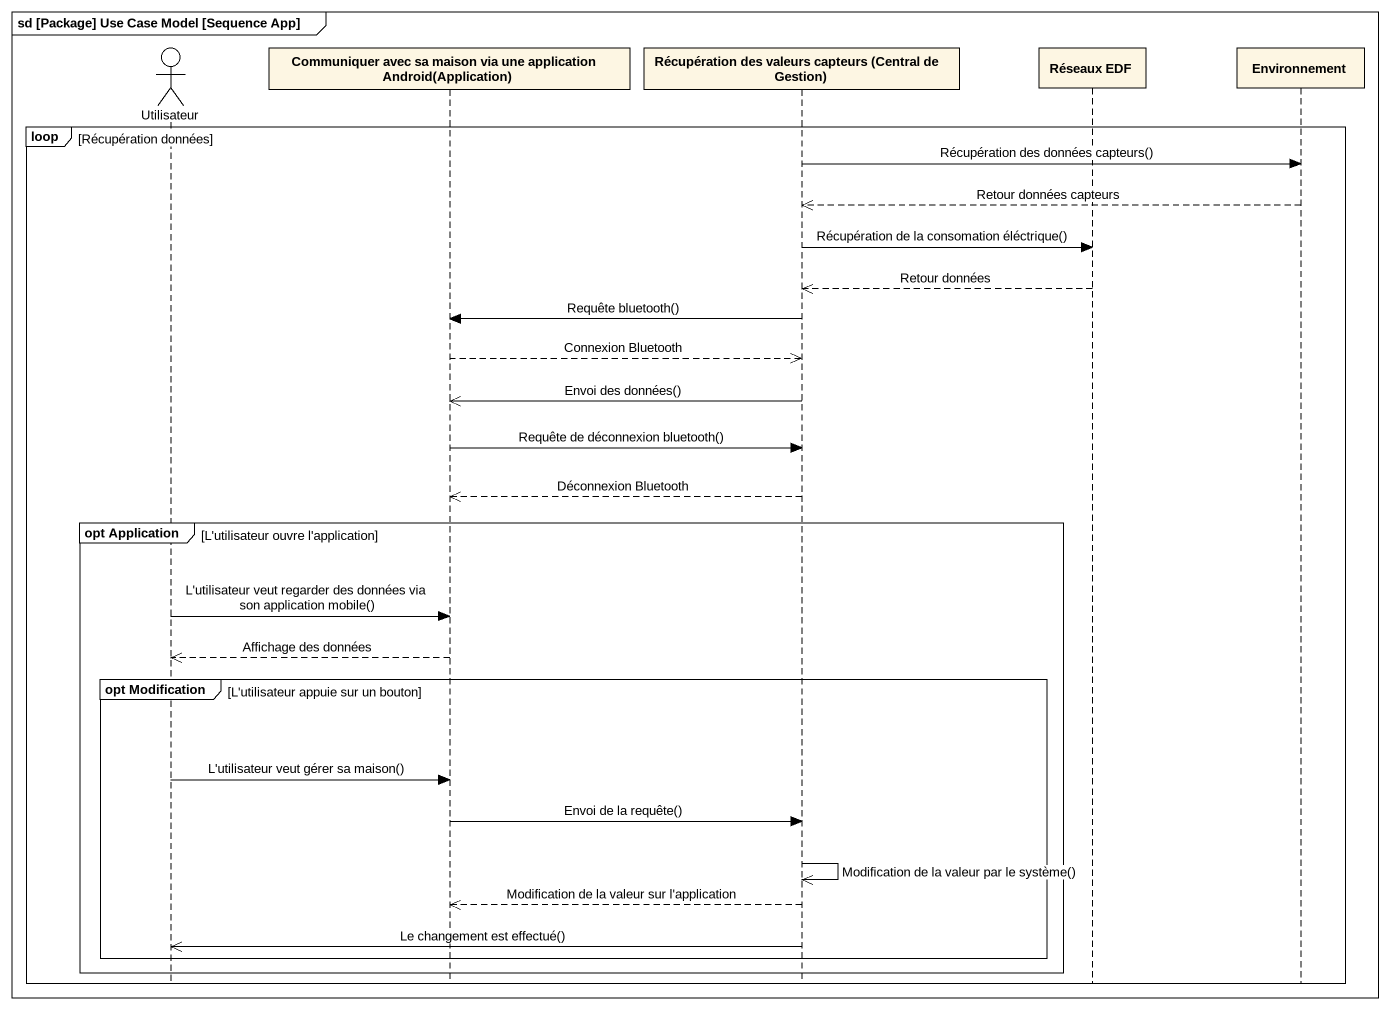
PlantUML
@startuml
mainframe sd [Package] Use Case Model [Sequence App]
hide footbox
actor Utilisateur
participant "Communiquer avec sa maison via une application Android(Application)" as Communiquer_avec_sa_maison
participant "Récupération des valeurs capteurs (Central de Gestion)" as Récupération_des_valeurs
participant "Réseaux EDF" as Réseaux_EDF
participant Environnement

loop Récupération données
  Récupération_des_valeurs -> Environnement : Récupération des données capteurs()
  Environnement -->> Récupération_des_valeurs : Retour données capteurs
  Récupération_des_valeurs -> Réseaux_EDF : Récupération de la consomation éléctrique()
  Réseaux_EDF -->> Récupération_des_valeurs : Retour données
  Récupération_des_valeurs -> Communiquer_avec_sa_maison : Requête bluetooth()
  Communiquer_avec_sa_maison -->> Récupération_des_valeurs : Connexion Bluetooth
  Récupération_des_valeurs ->> Communiquer_avec_sa_maison : Envoi des données()
  Communiquer_avec_sa_maison -> Récupération_des_valeurs : Requête de déconnexion bluetooth()
  Récupération_des_valeurs -->> Communiquer_avec_sa_maison : Déconnexion Bluetooth
  group opt Application [L'utilisateur ouvre l'application]
    Utilisateur -> Communiquer_avec_sa_maison : L'utilisateur veut regarder des données via son application mobile()
    Communiquer_avec_sa_maison -->> Utilisateur : Affichage des données
    group opt Modification [L'utilisateur appuie sur un bouton]
      Utilisateur -> Communiquer_avec_sa_maison : L'utilisateur veut gérer sa maison()
      Communiquer_avec_sa_maison -> Récupération_des_valeurs : Envoi de la requête()
      Récupération_des_valeurs ->> Récupération_des_valeurs : Modification de la valeur par le système()
      Récupération_des_valeurs -->> Communiquer_avec_sa_maison : Modification de la valeur sur l'application
      Récupération_des_valeurs ->> Utilisateur : Le changement est effectué()
    end
  end
end
@enduml
